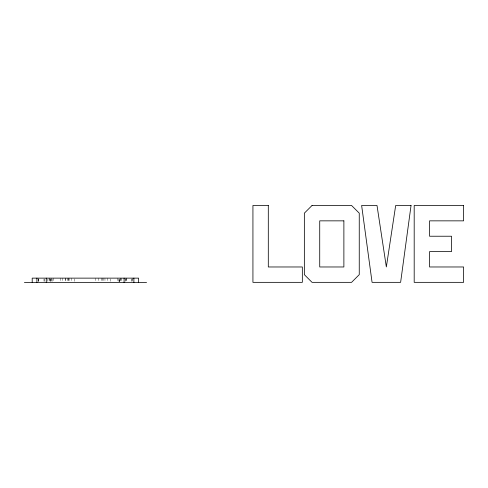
<?xml version="1.0" encoding="UTF-8"?>
<svg xmlns="http://www.w3.org/2000/svg" width="488" height="488" viewBox="0 0 488 488"><rect width="100%" height="100%" fill="white"/><g stroke="black" fill="none" stroke-linecap="round" stroke-linejoin="round"><path stroke-width="0.37" stroke-dasharray="2.44 1.83" d="M132.205 278.13L132.205 281.789M132.047 278.861L132.047 281.789M131.778 278.861L131.778 281.789M126.368 278.13L126.368 281.789M126.209 278.13L126.209 281.789M125.44 278.861L125.44 281.789M125.117 278.13L125.117 281.789M121.726 278.13L121.726 281.789M120.89 278.13L120.89 281.789M120.225 278.13L120.225 281.789M119.218 278.861L119.218 281.789M118.352 278.861L118.352 281.789M117.254 278.13L117.254 281.789M110.282 278.861L110.282 281.789M107.726 278.13L107.726 281.789M104.969 278.13L104.969 281.789M103.145 278.13L103.145 281.789M102.315 278.13L102.315 281.789M101.614 278.13L101.614 281.789M98.338 278.13L98.338 281.789M95.611 278.13L95.611 281.789M74.353 278.861L74.353 281.789M71.699 278.13L71.699 281.789M69.003 278.13L69.003 281.789M68.942 278.13L68.942 281.789M68.131 278.13L68.131 281.789M67.637 278.13L67.637 281.789M65.648 278.13L65.648 281.789M65.587 278.13L65.587 281.789M62.732 278.13L62.732 281.789M60.213 278.13L60.213 281.789M53.241 278.13L53.241 281.789M52.131 278.861L52.131 281.789M51.155 278.13L51.155 281.789M51.039 278.861L51.039 281.789M50.697 278.861L50.697 281.789M50.093 278.861L50.093 281.789M49.556 278.13L49.556 281.789M49.056 278.13L49.056 281.789M47.171 278.861L47.171 281.789M44.121 278.861L44.121 281.789M44.042 278.861L44.042 281.789M38.137 278.13L38.137 281.789M119.664 281.789L119.664 278.861L119.603 281.789M38.601 281.789L38.601 278.13L38.558 281.789"/><path stroke-width="0.73" d="M24.4 282.522L146.565 282.522M138.58 282.522L138.58 278.13L32.202 278.13L32.202 282.522M133.877 278.13L133.877 282.522M124.086 278.13L124.086 282.522M46.256 278.13L46.256 282.522M36.893 278.13L36.893 282.522M411.048 205.478L400.618 282.345L372.07 282.345L361.632 205.478L377.01 205.478L386.344 266.973L395.676 205.478L411.048 205.478M312.039 205.478L304.353 213.164L304.353 274.652L312.039 282.345L351.567 282.345L359.253 274.652L359.253 213.164L351.567 205.478L312.039 205.478M268.302 205.478L252.93 205.478L252.93 282.345L302.34 282.345L302.34 266.973L268.302 266.973L268.302 205.478M463.6 205.478L414.19 205.478L414.19 282.345L463.6 282.345L463.6 266.973L429.562 266.973L429.562 251.601L451.522 251.601L451.522 236.229L429.562 236.229L429.562 220.851L463.6 220.851L463.6 205.478M343.881 220.851L319.725 220.851L319.725 266.973L343.881 266.973L343.881 220.851"/></g></svg>
